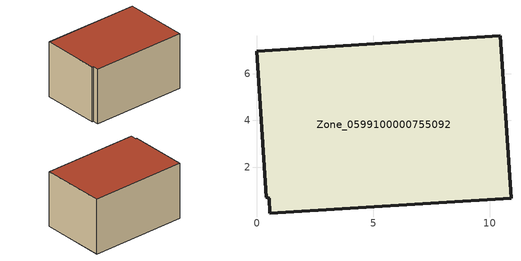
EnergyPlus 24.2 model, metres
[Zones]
Zone_0599100000755092
 floor ground (C_G): 0.56,0.01 0.53,0.67 0.4,0.7 0,6.98 10.45,7.64 10.9,0.67 z0
 wall outside (C_F): 10.9,0.67 10.45,7.64 0,6.98 0.4,0.7 0.53,0.67 0.56,0.01 10.9,0.67 z0:6.02
 roof outside (C_R): 0.53,0.67 0.56,0.01 10.9,0.67 10.45,7.64 0,6.98 0.4,0.7 z6.02
[BUILDING]
Pand.0599100000755092: North Axis=0; Terrain=City; Loads Convergence Tolerance Value=0.04; Temperature Convergence Tolerance Value=0.4; Solar Distribution=FullExterior; Maximum Number of Warmup Days=25; Minimum Number of Warmup Days=1
[Site:Location]
Rotterdam.The.Hague.AP_ZH_NLD Design_Conditions: Latitude=51.96; Longitude=4.45; Time Zone=1; Elevation=-4.5
[SITE:GROUNDTEMPERATURE:BUILDINGSURFACE]
18, 18, 18, 18, 18, 18, 18, 18, 18, 18, 18, 18
[MATERIAL] Thermal Absorptance=0.9; Solar Absorptance=0.7; Visible Absorptance=0.7
Name | Roughness | Thickness | Conductivity | Density | Specific Heat
G.TI.2006-2014 | MediumSmooth | 0.15 | 0.06 | 540 | 1210
F.TI.2006-2014 | Rough | 0.3 | 0.12 | 1920 | 840
R.TI.2006-2014 | MediumRough | 0.2 | 0.08 | 1500 | 1000
[CONSTRUCTION]
C_G: G.TI.2006-2014
C_F: F.TI.2006-2014
C_R: R.TI.2006-2014
[ZONE]
Zone_0599100000755092: Type=1; Multiplier=1; Ceiling Height=Autocalculate; Volume=Autocalculate; Floor Area=autocalculate; Part of Total Floor Area=Yes
[ZONEINFILTRATION:DESIGNFLOWRATE]
Infil_Zone_0599100000755092: Zone or ZoneList or Space or SpaceList=Zone_0599100000755092; Schedule=AlwaysOn; Design Flow Rate Calculation Method=Flow/Area; Flow Rate per Floor Area=0.0015; Constant Term Coefficient=1; Temperature Term Coefficient=0; Velocity Term Coefficient=0; Velocity Squared Term Coefficient=0
[HVACTEMPLATE:ZONE:IDEALLOADSAIRSYSTEM]
Zone_0599100000755092: Maximum Heating Supply Air Temperature=50; Minimum Cooling Supply Air Temperature=13; Maximum Heating Supply Air Humidity Ratio=0.0156; Minimum Cooling Supply Air Humidity Ratio=0.0077; Heating Limit=NoLimit; Cooling Limit=NoLimit; Dehumidification Control Type=ConstantSensibleHeatRatio; Cooling Sensible Heat Ratio=0.7; Dehumidification Setpoint=60; Humidification Control Type=None; Humidification Setpoint=30; Outdoor Air Method=None; Outdoor Air Flow Rate per Person=0.00944; Outdoor Air Flow Rate per Zone Floor Area=0; Outdoor Air Flow Rate per Zone=0; Demand Controlled Ventilation Type=None; Outdoor Air Economizer Type=NoEconomizer; Heat Recovery Type=None; Sensible Heat Recovery Effectiveness=0.7; Latent Heat Recovery Effectiveness=0.65
[ZONECONTROL:THERMOSTAT]
ThermostatControl_Zone_0599100000755092: Zone or ZoneList=Zone_0599100000755092; Control Type Schedule=DualSetpointControlType; Control 1=Thermostat_Zone_0599100000755092; Temperature Difference Between Cutout And Setpoint=0
[THERMOSTATSETPOINT:DUALSETPOINT]
Thermostat_Zone_0599100000755092: Heating Setpoint Temperature Schedule=HeatingSetpoint_Zone_0599100000755092; Cooling Setpoint Temperature Schedule=CoolingSetpoint_Zone_0599100000755092
[SCHEDULE:COMPACT]
HeatingSetpoint_Zone_0599100000755092: Through: 12/31, For: AllDays, Until: 24:00, 21
CoolingSetpoint_Zone_0599100000755092: Through: 12/31, For: AllDays, Until: 24:00, 24
DualSetpointControlType: Through: 12/31, For: AllDays, Until: 24:00, 4
AlwaysOn: Through: 12/31, For: AllDays, Until: 24:00, 1
